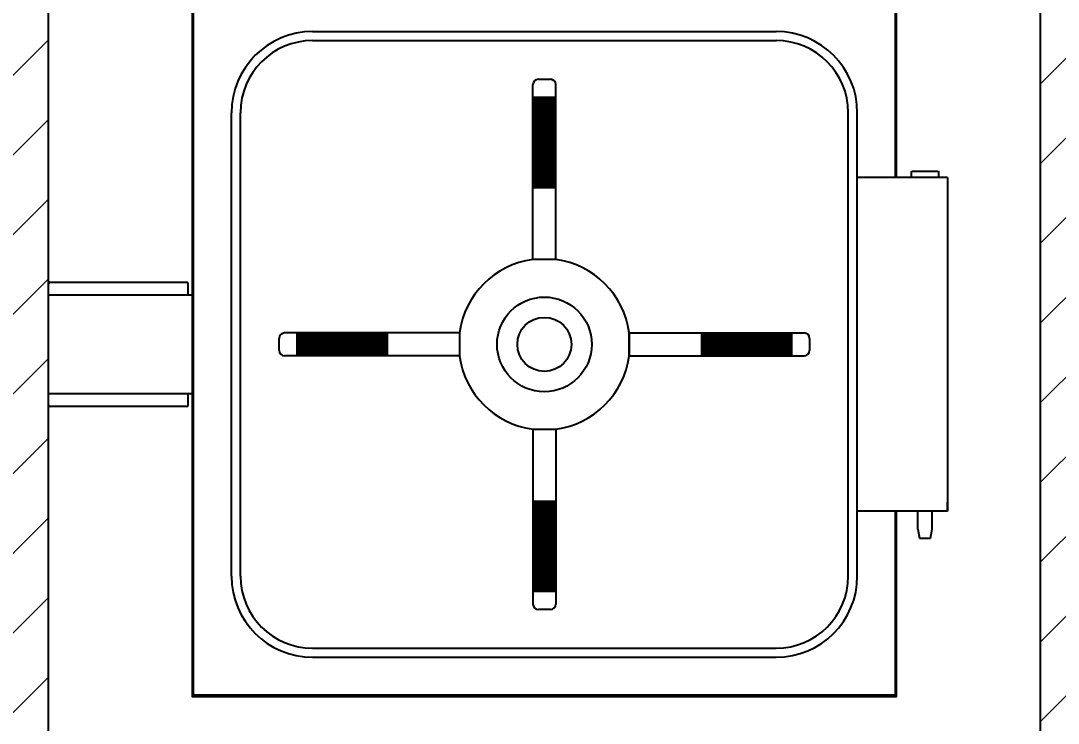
# Model space of a CAD drawing. Header units: millimetres. Extents: x -215875 to -182438, y -22804 to -2215.
# Drawn here: x -189880 to -188730, y -19561 to -18781 of the extents above; entities that cross this region are included whole.
import ezdxf

# ---------------------------------------------------------------- set-up
doc = ezdxf.new("R2010")
doc.units = ezdxf.units.MM
doc.header["$MEASUREMENT"] = 0
doc.layers.get('0').update_dxf_attribs({"lineweight": 25})
doc.layers.add('D', color=3, linetype='Continuous', lineweight=13)
doc.styles.add('STU25', font='isocp2.shx')
doc.dimstyles.new('STU25', dxfattribs={"dimscale": 35, "dimtxt": 2.5, "dimasz": 2, "dimexe": 0.6, "dimexo": 1, "dimgap": 1, "dimtad": 1, "dimdsep": 46, "dimtxsty": 'STU25', "dimcen": 2, "dimazin": 2, "dimtfac": 1, "dimtmove": 0, "dimatfit": 3, "dimfxl": 0, "dimtolj": 1, "dimtzin": 0, "dimarcsym": 0})

# ---------------------------------------------------------------- blocks, each defined once
blk = doc.blocks.new('*D4')
at = {"layer": 'D', "color": 0, "lineweight": -2}
for p, q in [((-189884.3, -18380.3), (-190852.4, -18380.3)), ((-190831.4, -18450.3), (-190831.4, -20150.3)), ((-190684.3, -20220.3), (-190852.4, -20220.3))]:
    blk.add_line(p, q, dxfattribs=at)
at = {"layer": 'D', "color": 0}
for points in [[(-190819.8, -18450.3), (-190843.1, -18450.3), (-190831.4, -18380.3)], [(-190843.1, -20150.3), (-190819.8, -20150.3), (-190831.4, -20220.3)]]:
    blk.add_solid(points, dxfattribs=at)
at = {"layer": 'Defpoints', "color": 0}
for p in [(-189849.3, -18380.3), (-190831.4, -20220.3), (-190649.3, -20220.3)]:
    blk.add_point(p, dxfattribs=at)
at = {"layer": 'D', "color": 0, "insert": (-190910.2, -19320.3), "char_height": 87.5, "attachment_point": 5, "rotation": 90, "style": 'STU25'}
blk.add_mtext('\\A1;1840', dxfattribs=at)

msp = doc.modelspace()

# ---------------------------------------------------------------- hatches: boundary and pattern name
at = {"layer": 'D', "ltscale": 10}
h = msp.add_hatch(dxfattribs=at)
h.set_pattern_fill('ANSI31', color=256, scale=500, style=0)
h.set_pattern_definition([(45, (28191.44, 99.58), (-44.194174, 44.194174), [])])
h.paths.add_polyline_path([(-189980.132, -18433.337), (-190649.348, -18433.337), (-190649.348, -17520.271), (-187949.348, -17520.271), (-187949.348, -18433.337), (-188618.564, -18433.337), (-188618.564, -20220.271), (-188749.348, -20220.271), (-188749.348, -18380.271), (-189849.348, -18380.271), (-189849.348, -20220.271), (-189980.132, -20220.271)])

# ---------------------------------------------------------------- linework, layer by layer
for p, q in [((-189849.348, -19590.271), (-189849.348, -18690.271)), ((-188749.348, -19590.271), (-188749.348, -18690.271)), ((-189556.348, -18793.271), (-189042.348, -18793.271)), ((-189556.348, -18803.271), (-189042.348, -18803.271)), ((-189312.048, -19046.165), (-189312.048, -18852.165)), ((-189306.048, -18846.165), (-189292.648, -18846.165)), ((-189286.648, -19046.165), (-189286.648, -18852.165)), ((-189312.048, -18889.979), (-189288.234, -18866.165)), ((-189312.048, -18887.979), (-189290.234, -18866.165)), ((-189312.048, -18885.979), (-189292.234, -18866.165)), ((-189312.048, -18883.979), (-189294.234, -18866.165)), ((-189312.048, -18866.165), (-189286.648, -18866.165)), ((-189312.048, -18875.979), (-189302.234, -18866.165)), ((-189312.048, -18873.979), (-189304.234, -18866.165)), ((-189312.048, -18871.979), (-189306.234, -18866.165)), ((-189312.048, -18881.979), (-189296.234, -18866.165)), ((-189312.048, -18879.979), (-189298.234, -18866.165)), ((-189312.048, -18877.979), (-189300.234, -18866.165)), ((-189312.048, -18867.979), (-189310.234, -18866.165)), ((-189312.048, -18869.979), (-189308.234, -18866.165)), ((-189312.048, -18891.979), (-189286.648, -18866.579)), ((-189312.048, -18867.742), (-189286.648, -18893.142)), ((-189311.625, -18866.165), (-189286.648, -18891.142)), ((-189309.625, -18866.165), (-189286.648, -18889.142)), ((-189307.625, -18866.165), (-189286.648, -18887.142)), ((-189305.625, -18866.165), (-189286.648, -18885.142)), ((-189303.625, -18866.165), (-189286.648, -18883.142)), ((-189301.625, -18866.165), (-189286.648, -18881.142)), ((-189299.625, -18866.165), (-189286.648, -18879.142)), ((-189297.625, -18866.165), (-189286.648, -18877.142)), ((-189295.625, -18866.165), (-189286.648, -18875.142)), ((-189293.625, -18866.165), (-189286.648, -18873.142)), ((-189291.625, -18866.165), (-189286.648, -18871.142)), ((-189289.625, -18866.165), (-189286.648, -18869.142)), ((-189287.625, -18866.165), (-189286.648, -18867.142)), ((-189312.048, -18893.979), (-189286.648, -18868.579)), ((-189312.048, -18869.742), (-189286.648, -18895.142)), ((-189312.048, -18895.979), (-189286.648, -18870.579)), ((-189312.048, -18871.742), (-189286.648, -18897.142)), ((-189312.048, -18897.979), (-189286.648, -18872.579)), ((-189312.048, -18873.742), (-189286.648, -18899.142)), ((-189312.048, -18899.979), (-189286.648, -18874.579)), ((-189312.048, -18875.742), (-189286.648, -18901.142)), ((-189312.048, -18901.979), (-189286.648, -18876.579)), ((-189312.048, -18877.742), (-189286.648, -18903.142)), ((-189312.048, -18903.979), (-189286.648, -18878.579)), ((-189646.348, -19397.271), (-189646.348, -18883.271)), ((-189636.348, -19397.271), (-189636.348, -18883.271)), ((-189312.048, -18879.742), (-189286.648, -18905.142)), ((-189312.048, -18905.979), (-189286.648, -18880.579)), ((-189312.048, -18881.742), (-189286.648, -18907.142)), ((-189312.048, -18907.979), (-189286.648, -18882.579)), ((-189312.048, -18883.742), (-189286.648, -18909.142)), ((-189312.048, -18909.979), (-189286.648, -18884.579)), ((-189312.048, -18885.742), (-189286.648, -18911.142)), ((-189312.048, -18911.979), (-189286.648, -18886.579)), ((-189312.048, -18887.742), (-189286.648, -18913.142)), ((-189312.048, -18913.979), (-189286.648, -18888.579)), ((-189312.048, -18889.742), (-189286.648, -18915.142)), ((-189312.048, -18915.979), (-189286.648, -18890.579)), ((-188962.348, -19397.271), (-188962.348, -18883.271)), ((-188952.348, -19397.271), (-188952.348, -18883.271)), ((-189312.048, -18891.742), (-189286.648, -18917.142)), ((-189312.048, -18917.979), (-189286.648, -18892.579)), ((-189312.048, -18893.742), (-189286.648, -18919.142)), ((-189312.048, -18919.979), (-189286.648, -18894.579)), ((-189312.048, -18895.742), (-189286.648, -18921.142)), ((-189312.048, -18921.979), (-189286.648, -18896.579)), ((-189312.048, -18897.742), (-189286.648, -18923.142)), ((-189312.048, -18923.979), (-189286.648, -18898.579)), ((-189312.048, -18899.742), (-189286.648, -18925.142)), ((-189312.048, -18925.979), (-189286.648, -18900.579)), ((-189312.048, -18901.742), (-189286.648, -18927.142)), ((-189312.048, -18927.979), (-189286.648, -18902.579)), ((-189312.048, -18903.742), (-189286.648, -18929.142)), ((-189312.048, -18929.979), (-189286.648, -18904.579)), ((-189312.048, -18905.742), (-189286.648, -18931.142)), ((-189312.048, -18931.979), (-189286.648, -18906.579)), ((-189312.048, -18907.742), (-189286.648, -18933.142)), ((-189312.048, -18933.979), (-189286.648, -18908.579)), ((-189312.048, -18909.742), (-189286.648, -18935.142)), ((-189312.048, -18935.979), (-189286.648, -18910.579)), ((-189312.048, -18911.742), (-189286.648, -18937.142)), ((-189312.048, -18937.979), (-189286.648, -18912.579)), ((-189312.048, -18913.742), (-189286.648, -18939.142)), ((-189312.048, -18939.979), (-189286.648, -18914.579)), ((-189312.048, -18915.742), (-189286.648, -18941.142)), ((-189312.048, -18941.979), (-189286.648, -18916.579)), ((-189312.048, -18917.742), (-189286.648, -18943.142)), ((-189312.048, -18943.979), (-189286.648, -18918.579)), ((-189312.048, -18919.742), (-189286.648, -18945.142)), ((-189312.048, -18945.979), (-189286.648, -18920.579)), ((-189312.048, -18921.742), (-189286.648, -18947.142)), ((-189312.048, -18947.979), (-189286.648, -18922.579)), ((-189312.048, -18923.742), (-189286.648, -18949.142)), ((-189312.048, -18949.979), (-189286.648, -18924.579)), ((-189312.048, -18925.742), (-189286.648, -18951.142)), ((-189312.048, -18951.979), (-189286.648, -18926.579)), ((-189312.048, -18927.742), (-189286.648, -18953.142)), ((-189312.048, -18953.979), (-189286.648, -18928.579)), ((-189312.048, -18929.742), (-189286.648, -18955.142)), ((-189312.048, -18955.979), (-189286.648, -18930.579)), ((-189312.048, -18931.742), (-189286.648, -18957.142)), ((-189312.048, -18957.979), (-189286.648, -18932.579)), ((-189312.048, -18933.742), (-189286.648, -18959.142)), ((-189312.048, -18959.979), (-189286.648, -18934.579)), ((-189312.048, -18935.742), (-189286.648, -18961.142)), ((-189312.048, -18961.979), (-189286.648, -18936.579)), ((-189312.048, -18937.742), (-189286.648, -18963.142)), ((-189312.048, -18963.979), (-189286.648, -18938.579)), ((-189312.048, -18939.742), (-189286.648, -18965.142)), ((-189312.048, -18965.979), (-189286.648, -18940.579)), ((-189312.048, -18941.742), (-189287.625, -18966.165)), ((-189312.048, -18943.742), (-189289.625, -18966.165)), ((-189312.048, -18945.742), (-189291.625, -18966.165)), ((-189312.048, -18947.742), (-189293.625, -18966.165)), ((-189310.234, -18966.165), (-189286.648, -18942.579)), ((-189308.234, -18966.165), (-189286.648, -18944.579)), ((-189306.234, -18966.165), (-189286.648, -18946.579)), ((-189312.048, -18949.742), (-189295.625, -18966.165)), ((-189312.048, -18951.742), (-189297.625, -18966.165)), ((-189312.048, -18953.742), (-189299.625, -18966.165)), ((-189312.048, -18955.742), (-189301.625, -18966.165)), ((-189312.048, -18957.742), (-189303.625, -18966.165)), ((-189312.048, -18959.742), (-189305.625, -18966.165)), ((-189304.234, -18966.165), (-189286.648, -18948.579)), ((-189302.234, -18966.165), (-189286.648, -18950.579)), ((-189300.234, -18966.165), (-189286.648, -18952.579)), ((-189298.234, -18966.165), (-189286.648, -18954.579)), ((-189296.234, -18966.165), (-189286.648, -18956.579)), ((-189294.234, -18966.165), (-189286.648, -18958.579)), ((-188852.348, -18955.271), (-188952.348, -18955.271)), ((-188852.348, -18955.271), (-188902.348, -18955.271)), ((-188852.348, -18955.271), (-188852.348, -19325.271)), ((-188852.348, -18955.271), (-188852.348, -18965.271)), ((-189312.048, -18961.742), (-189307.625, -18966.165)), ((-189312.048, -18963.742), (-189309.625, -18966.165)), ((-189312.048, -18966.165), (-189286.648, -18966.165)), ((-189292.234, -18966.165), (-189286.648, -18960.579)), ((-189290.234, -18966.165), (-189286.648, -18962.579)), ((-189288.234, -18966.165), (-189286.648, -18964.579)), ((-189286.348, -19046.165), (-189312.348, -19046.165)), ((-189847.348, -19071.271), (-189696.348, -19071.271)), ((-189393.454, -19127.571), (-189587.454, -19127.571)), ((-189573.454, -19150.549), (-189550.477, -19127.571)), ((-189573.454, -19148.549), (-189552.477, -19127.571)), ((-189573.454, -19146.549), (-189554.477, -19127.571)), ((-189573.454, -19152.549), (-189548.477, -19127.571)), ((-189573.454, -19138.549), (-189562.477, -19127.571)), ((-189573.454, -19136.549), (-189564.477, -19127.571)), ((-189573.454, -19140.549), (-189560.477, -19127.571)), ((-189573.454, -19152.971), (-189573.454, -19127.571)), ((-189573.454, -19144.549), (-189556.477, -19127.571)), ((-189573.454, -19142.549), (-189558.477, -19127.571)), ((-189573.454, -19134.549), (-189566.477, -19127.571)), ((-189573.454, -19128.549), (-189572.477, -19127.571)), ((-189573.454, -19130.549), (-189570.477, -19127.571)), ((-189573.454, -19132.549), (-189568.477, -19127.571)), ((-189549.641, -19152.971), (-189573.454, -19129.158)), ((-189551.641, -19152.971), (-189573.454, -19131.158)), ((-189547.641, -19152.971), (-189573.041, -19127.571)), ((-189571.877, -19152.971), (-189546.477, -19127.571)), ((-189545.641, -19152.971), (-189571.041, -19127.571)), ((-189569.877, -19152.971), (-189544.477, -19127.571)), ((-189543.641, -19152.971), (-189569.041, -19127.571)), ((-189567.877, -19152.971), (-189542.477, -19127.571)), ((-189541.641, -19152.971), (-189567.041, -19127.571)), ((-189565.877, -19152.971), (-189540.477, -19127.571)), ((-189539.641, -19152.971), (-189565.041, -19127.571)), ((-189563.877, -19152.971), (-189538.477, -19127.571)), ((-189537.641, -19152.971), (-189563.041, -19127.571)), ((-189561.877, -19152.971), (-189536.477, -19127.571)), ((-189535.641, -19152.971), (-189561.041, -19127.571)), ((-189559.877, -19152.971), (-189534.477, -19127.571)), ((-189533.641, -19152.971), (-189559.041, -19127.571)), ((-189557.877, -19152.971), (-189532.477, -19127.571)), ((-189531.641, -19152.971), (-189557.041, -19127.571)), ((-189555.877, -19152.971), (-189530.477, -19127.571)), ((-189529.641, -19152.971), (-189555.041, -19127.571)), ((-189553.877, -19152.971), (-189528.477, -19127.571)), ((-189527.641, -19152.971), (-189553.041, -19127.571)), ((-189551.877, -19152.971), (-189526.477, -19127.571)), ((-189525.641, -19152.971), (-189551.041, -19127.571)), ((-189549.877, -19152.971), (-189524.477, -19127.571)), ((-189523.641, -19152.971), (-189549.041, -19127.571)), ((-189547.877, -19152.971), (-189522.477, -19127.571)), ((-189521.641, -19152.971), (-189547.041, -19127.571)), ((-189545.877, -19152.971), (-189520.477, -19127.571)), ((-189519.641, -19152.971), (-189545.041, -19127.571)), ((-189543.877, -19152.971), (-189518.477, -19127.571)), ((-189517.641, -19152.971), (-189543.041, -19127.571)), ((-189541.877, -19152.971), (-189516.477, -19127.571)), ((-189515.641, -19152.971), (-189541.041, -19127.571)), ((-189539.877, -19152.971), (-189514.477, -19127.571)), ((-189513.641, -19152.971), (-189539.041, -19127.571)), ((-189537.877, -19152.971), (-189512.477, -19127.571)), ((-189511.641, -19152.971), (-189537.041, -19127.571)), ((-189535.877, -19152.971), (-189510.477, -19127.571)), ((-189509.641, -19152.971), (-189535.041, -19127.571)), ((-189533.877, -19152.971), (-189508.477, -19127.571)), ((-189507.641, -19152.971), (-189533.041, -19127.571)), ((-189531.877, -19152.971), (-189506.477, -19127.571)), ((-189505.641, -19152.971), (-189531.041, -19127.571)), ((-189529.877, -19152.971), (-189504.477, -19127.571)), ((-189503.641, -19152.971), (-189529.041, -19127.571)), ((-189527.877, -19152.971), (-189502.477, -19127.571)), ((-189501.641, -19152.971), (-189527.041, -19127.571)), ((-189525.877, -19152.971), (-189500.477, -19127.571)), ((-189499.641, -19152.971), (-189525.041, -19127.571)), ((-189523.877, -19152.971), (-189498.477, -19127.571)), ((-189497.641, -19152.971), (-189523.041, -19127.571)), ((-189521.877, -19152.971), (-189496.477, -19127.571)), ((-189495.641, -19152.971), (-189521.041, -19127.571)), ((-189519.877, -19152.971), (-189494.477, -19127.571)), ((-189493.641, -19152.971), (-189519.041, -19127.571)), ((-189517.877, -19152.971), (-189492.477, -19127.571)), ((-189491.641, -19152.971), (-189517.041, -19127.571)), ((-189515.877, -19152.971), (-189490.477, -19127.571)), ((-189489.641, -19152.971), (-189515.041, -19127.571)), ((-189513.877, -19152.971), (-189488.477, -19127.571)), ((-189487.641, -19152.971), (-189513.041, -19127.571)), ((-189511.877, -19152.971), (-189486.477, -19127.571)), ((-189485.641, -19152.971), (-189511.041, -19127.571)), ((-189509.877, -19152.971), (-189484.477, -19127.571)), ((-189483.641, -19152.971), (-189509.041, -19127.571)), ((-189507.877, -19152.971), (-189482.477, -19127.571)), ((-189481.641, -19152.971), (-189507.041, -19127.571)), ((-189505.877, -19152.971), (-189480.477, -19127.571)), ((-189479.641, -19152.971), (-189505.041, -19127.571)), ((-189503.877, -19152.971), (-189478.477, -19127.571)), ((-189477.641, -19152.971), (-189503.041, -19127.571)), ((-189501.877, -19152.971), (-189476.477, -19127.571)), ((-189475.641, -19152.971), (-189501.041, -19127.571)), ((-189499.877, -19152.971), (-189474.477, -19127.571)), ((-189473.641, -19152.971), (-189499.041, -19127.571)), ((-189497.877, -19152.971), (-189473.454, -19128.549)), ((-189473.454, -19151.158), (-189497.041, -19127.571)), ((-189495.877, -19152.971), (-189473.454, -19130.549)), ((-189473.454, -19149.158), (-189495.041, -19127.571)), ((-189493.877, -19152.971), (-189473.454, -19132.549)), ((-189473.454, -19147.158), (-189493.041, -19127.571)), ((-189473.454, -19145.158), (-189491.041, -19127.571)), ((-189473.454, -19143.158), (-189489.041, -19127.571)), ((-189473.454, -19141.158), (-189487.041, -19127.571)), ((-189473.454, -19139.158), (-189485.041, -19127.571)), ((-189473.454, -19137.158), (-189483.041, -19127.571)), ((-189473.454, -19135.158), (-189481.041, -19127.571)), ((-189473.454, -19133.158), (-189479.041, -19127.571)), ((-189473.454, -19131.158), (-189477.041, -19127.571)), ((-189473.454, -19129.158), (-189475.041, -19127.571)), ((-189473.454, -19152.971), (-189473.454, -19127.571)), ((-189393.454, -19127.271), (-189393.454, -19153.271)), ((-189205.242, -19153.271), (-189205.242, -19127.271)), ((-189205.242, -19127.571), (-189011.242, -19127.571)), ((-189205.242, -19127.571), (-189205.242, -19152.971)), ((-189110.819, -19127.571), (-189125.242, -19141.994)), ((-189108.819, -19127.571), (-189125.242, -19143.994)), ((-189106.819, -19127.571), (-189125.242, -19145.994)), ((-189104.819, -19127.571), (-189125.242, -19147.994)), ((-189102.819, -19127.571), (-189125.242, -19149.994)), ((-189100.819, -19127.571), (-189125.242, -19151.994)), ((-189125.242, -19127.571), (-189125.242, -19152.971)), ((-189120.819, -19127.571), (-189125.242, -19131.994)), ((-189118.819, -19127.571), (-189125.242, -19133.994)), ((-189116.819, -19127.571), (-189125.242, -19135.994)), ((-189114.819, -19127.571), (-189125.242, -19137.994)), ((-189112.819, -19127.571), (-189125.242, -19139.994)), ((-189122.819, -19127.571), (-189125.242, -19129.994)), ((-189125.242, -19129.385), (-189101.655, -19152.971)), ((-189125.242, -19131.385), (-189103.655, -19152.971)), ((-189125.055, -19127.571), (-189099.655, -19152.971)), ((-189098.819, -19127.571), (-189124.219, -19152.971)), ((-189123.055, -19127.571), (-189097.655, -19152.971)), ((-189096.819, -19127.571), (-189122.219, -19152.971)), ((-189121.055, -19127.571), (-189095.655, -19152.971)), ((-189094.819, -19127.571), (-189120.219, -19152.971)), ((-189119.055, -19127.571), (-189093.655, -19152.971)), ((-189092.819, -19127.571), (-189118.219, -19152.971)), ((-189117.055, -19127.571), (-189091.655, -19152.971)), ((-189090.819, -19127.571), (-189116.219, -19152.971)), ((-189115.055, -19127.571), (-189089.655, -19152.971)), ((-189088.819, -19127.571), (-189114.219, -19152.971)), ((-189113.055, -19127.571), (-189087.655, -19152.971)), ((-189086.819, -19127.571), (-189112.219, -19152.971)), ((-189111.055, -19127.571), (-189085.655, -19152.971)), ((-189084.819, -19127.571), (-189110.219, -19152.971)), ((-189109.055, -19127.571), (-189083.655, -19152.971)), ((-189082.819, -19127.571), (-189108.219, -19152.971)), ((-189107.055, -19127.571), (-189081.655, -19152.971)), ((-189080.819, -19127.571), (-189106.219, -19152.971)), ((-189105.055, -19127.571), (-189079.655, -19152.971)), ((-189078.819, -19127.571), (-189104.219, -19152.971)), ((-189103.055, -19127.571), (-189077.655, -19152.971)), ((-189076.819, -19127.571), (-189102.219, -19152.971)), ((-189101.055, -19127.571), (-189075.655, -19152.971)), ((-189074.819, -19127.571), (-189100.219, -19152.971)), ((-189099.055, -19127.571), (-189073.655, -19152.971)), ((-189072.819, -19127.571), (-189098.219, -19152.971)), ((-189097.055, -19127.571), (-189071.655, -19152.971)), ((-189070.819, -19127.571), (-189096.219, -19152.971)), ((-189095.055, -19127.571), (-189069.655, -19152.971)), ((-189068.819, -19127.571), (-189094.219, -19152.971)), ((-189093.055, -19127.571), (-189067.655, -19152.971)), ((-189066.819, -19127.571), (-189092.219, -19152.971)), ((-189091.055, -19127.571), (-189065.655, -19152.971)), ((-189064.819, -19127.571), (-189090.219, -19152.971)), ((-189089.055, -19127.571), (-189063.655, -19152.971)), ((-189062.819, -19127.571), (-189088.219, -19152.971)), ((-189087.055, -19127.571), (-189061.655, -19152.971)), ((-189060.819, -19127.571), (-189086.219, -19152.971)), ((-189085.055, -19127.571), (-189059.655, -19152.971)), ((-189058.819, -19127.571), (-189084.219, -19152.971)), ((-189083.055, -19127.571), (-189057.655, -19152.971)), ((-189056.819, -19127.571), (-189082.219, -19152.971)), ((-189081.055, -19127.571), (-189055.655, -19152.971)), ((-189054.819, -19127.571), (-189080.219, -19152.971)), ((-189079.055, -19127.571), (-189053.655, -19152.971)), ((-189052.819, -19127.571), (-189078.219, -19152.971)), ((-189077.055, -19127.571), (-189051.655, -19152.971)), ((-189050.819, -19127.571), (-189076.219, -19152.971)), ((-189075.055, -19127.571), (-189049.655, -19152.971)), ((-189048.819, -19127.571), (-189074.219, -19152.971)), ((-189073.055, -19127.571), (-189047.655, -19152.971)), ((-189046.819, -19127.571), (-189072.219, -19152.971)), ((-189071.055, -19127.571), (-189045.655, -19152.971)), ((-189044.819, -19127.571), (-189070.219, -19152.971)), ((-189069.055, -19127.571), (-189043.655, -19152.971)), ((-189042.819, -19127.571), (-189068.219, -19152.971)), ((-189067.055, -19127.571), (-189041.655, -19152.971)), ((-189040.819, -19127.571), (-189066.219, -19152.971)), ((-189065.055, -19127.571), (-189039.655, -19152.971)), ((-189038.819, -19127.571), (-189064.219, -19152.971)), ((-189063.055, -19127.571), (-189037.655, -19152.971)), ((-189036.819, -19127.571), (-189062.219, -19152.971)), ((-189061.055, -19127.571), (-189035.655, -19152.971)), ((-189034.819, -19127.571), (-189060.219, -19152.971)), ((-189059.055, -19127.571), (-189033.655, -19152.971)), ((-189032.819, -19127.571), (-189058.219, -19152.971)), ((-189057.055, -19127.571), (-189031.655, -19152.971)), ((-189030.819, -19127.571), (-189056.219, -19152.971)), ((-189055.055, -19127.571), (-189029.655, -19152.971)), ((-189028.819, -19127.571), (-189054.219, -19152.971)), ((-189053.055, -19127.571), (-189027.655, -19152.971)), ((-189026.819, -19127.571), (-189052.219, -19152.971)), ((-189051.055, -19127.571), (-189025.655, -19152.971)), ((-189025.242, -19127.994), (-189050.219, -19152.971)), ((-189049.055, -19127.571), (-189025.242, -19151.385)), ((-189025.242, -19129.994), (-189048.219, -19152.971)), ((-189047.055, -19127.571), (-189025.242, -19149.385)), ((-189025.242, -19131.994), (-189046.219, -19152.971)), ((-189045.055, -19127.571), (-189025.242, -19147.385)), ((-189043.055, -19127.571), (-189025.242, -19145.385)), ((-189041.055, -19127.571), (-189025.242, -19143.385)), ((-189039.055, -19127.571), (-189025.242, -19141.385)), ((-189037.055, -19127.571), (-189025.242, -19139.385)), ((-189035.055, -19127.571), (-189025.242, -19137.385)), ((-189033.055, -19127.571), (-189025.242, -19135.385)), ((-189031.055, -19127.571), (-189025.242, -19133.385)), ((-189029.055, -19127.571), (-189025.242, -19131.385)), ((-189027.055, -19127.571), (-189025.242, -19129.385)), ((-189025.242, -19127.571), (-189025.242, -19152.971)), ((-189593.454, -19146.971), (-189593.454, -19133.571)), ((-189553.641, -19152.971), (-189573.454, -19133.158)), ((-189555.641, -19152.971), (-189573.454, -19135.158)), ((-189557.641, -19152.971), (-189573.454, -19137.158)), ((-189559.641, -19152.971), (-189573.454, -19139.158)), ((-189561.641, -19152.971), (-189573.454, -19141.158)), ((-189563.641, -19152.971), (-189573.454, -19143.158)), ((-189491.877, -19152.971), (-189473.454, -19134.549)), ((-189489.877, -19152.971), (-189473.454, -19136.549)), ((-189487.877, -19152.971), (-189473.454, -19138.549)), ((-189485.877, -19152.971), (-189473.454, -19140.549)), ((-189483.877, -19152.971), (-189473.454, -19142.549)), ((-189125.242, -19133.385), (-189105.655, -19152.971)), ((-189125.242, -19135.385), (-189107.655, -19152.971)), ((-189125.242, -19137.385), (-189109.655, -19152.971)), ((-189125.242, -19139.385), (-189111.655, -19152.971)), ((-189125.242, -19141.385), (-189113.655, -19152.971)), ((-189125.242, -19143.385), (-189115.655, -19152.971)), ((-189025.242, -19133.994), (-189044.219, -19152.971)), ((-189025.242, -19135.994), (-189042.219, -19152.971)), ((-189025.242, -19137.994), (-189040.219, -19152.971)), ((-189025.242, -19139.994), (-189038.219, -19152.971)), ((-189025.242, -19141.994), (-189036.219, -19152.971)), ((-189025.242, -19143.994), (-189034.219, -19152.971)), ((-189005.242, -19133.571), (-189005.242, -19146.971)), ((-189393.454, -19152.971), (-189587.454, -19152.971)), ((-189565.641, -19152.971), (-189573.454, -19145.158)), ((-189567.641, -19152.971), (-189573.454, -19147.158)), ((-189569.641, -19152.971), (-189573.454, -19149.158)), ((-189571.641, -19152.971), (-189573.454, -19151.158)), ((-189481.877, -19152.971), (-189473.454, -19144.549)), ((-189479.877, -19152.971), (-189473.454, -19146.549)), ((-189477.877, -19152.971), (-189473.454, -19148.549)), ((-189475.877, -19152.971), (-189473.454, -19150.549)), ((-189205.242, -19152.971), (-189011.242, -19152.971)), ((-189125.242, -19145.385), (-189117.655, -19152.971)), ((-189125.242, -19147.385), (-189119.655, -19152.971)), ((-189125.242, -19149.385), (-189121.655, -19152.971)), ((-189125.242, -19151.385), (-189123.655, -19152.971)), ((-189025.242, -19145.994), (-189032.219, -19152.971)), ((-189025.242, -19147.994), (-189030.219, -19152.971)), ((-189025.242, -19149.994), (-189028.219, -19152.971)), ((-189025.242, -19151.994), (-189026.219, -19152.971)), ((-189696.348, -19209.271), (-189847.348, -19209.271)), ((-189312.348, -19234.378), (-189286.348, -19234.378)), ((-189312.048, -19234.378), (-189312.048, -19428.378)), ((-189286.648, -19234.378), (-189286.648, -19428.378)), ((-189296.462, -19314.378), (-189312.048, -19329.964)), ((-189294.462, -19314.378), (-189312.048, -19331.964)), ((-189292.462, -19314.378), (-189312.048, -19333.964)), ((-189290.462, -19314.378), (-189312.048, -19335.964)), ((-189288.462, -19314.378), (-189312.048, -19337.964)), ((-189286.648, -19314.378), (-189312.048, -19314.378)), ((-189302.462, -19314.378), (-189312.048, -19323.964)), ((-189300.462, -19314.378), (-189312.048, -19325.964)), ((-189298.462, -19314.378), (-189312.048, -19327.964)), ((-189308.462, -19314.378), (-189312.048, -19317.964)), ((-189306.462, -19314.378), (-189312.048, -19319.964)), ((-189304.462, -19314.378), (-189312.048, -19321.964)), ((-189310.462, -19314.378), (-189312.048, -19315.964)), ((-189286.648, -19314.564), (-189312.048, -19339.964)), ((-189286.648, -19340.801), (-189312.048, -19315.401)), ((-189286.648, -19316.564), (-189312.048, -19341.964)), ((-189286.648, -19338.801), (-189311.071, -19314.378)), ((-189286.648, -19336.801), (-189309.071, -19314.378)), ((-189286.648, -19334.801), (-189307.071, -19314.378)), ((-189286.648, -19332.801), (-189305.071, -19314.378)), ((-189286.648, -19330.801), (-189303.071, -19314.378)), ((-189286.648, -19328.801), (-189301.071, -19314.378)), ((-189286.648, -19326.801), (-189299.071, -19314.378)), ((-189286.648, -19324.801), (-189297.071, -19314.378)), ((-189286.648, -19322.801), (-189295.071, -19314.378)), ((-189286.648, -19320.801), (-189293.071, -19314.378)), ((-189286.648, -19318.801), (-189291.071, -19314.378)), ((-189286.648, -19316.801), (-189289.071, -19314.378)), ((-188852.348, -19325.271), (-188852.348, -19315.271)), ((-189286.648, -19342.801), (-189312.048, -19317.401)), ((-189286.648, -19318.564), (-189312.048, -19343.964)), ((-189286.648, -19344.801), (-189312.048, -19319.401)), ((-189286.648, -19320.564), (-189312.048, -19345.964)), ((-189286.648, -19346.801), (-189312.048, -19321.401)), ((-189286.648, -19322.564), (-189312.048, -19347.964)), ((-189286.648, -19348.801), (-189312.048, -19323.401)), ((-189286.648, -19324.564), (-189312.048, -19349.964)), ((-189286.648, -19350.801), (-189312.048, -19325.401)), ((-189286.648, -19326.564), (-189312.048, -19351.964)), ((-189286.648, -19352.801), (-189312.048, -19327.401)), ((-188852.348, -19325.271), (-188952.348, -19325.271)), ((-188852.348, -19325.271), (-188902.348, -19325.271)), ((-188885.348, -19345.271), (-188885.348, -19325.271)), ((-188869.348, -19345.271), (-188869.348, -19325.271)), ((-189286.648, -19328.564), (-189312.048, -19353.964)), ((-189286.648, -19354.801), (-189312.048, -19329.401)), ((-189286.648, -19330.564), (-189312.048, -19355.964)), ((-189286.648, -19356.801), (-189312.048, -19331.401)), ((-189286.648, -19332.564), (-189312.048, -19357.964)), ((-189286.648, -19358.801), (-189312.048, -19333.401)), ((-189286.648, -19334.564), (-189312.048, -19359.964)), ((-189286.648, -19360.801), (-189312.048, -19335.401)), ((-189286.648, -19336.564), (-189312.048, -19361.964)), ((-189286.648, -19362.801), (-189312.048, -19337.401)), ((-189286.648, -19338.564), (-189312.048, -19363.964)), ((-189286.648, -19364.801), (-189312.048, -19339.401)), ((-189286.648, -19340.564), (-189312.048, -19365.964)), ((-189286.648, -19366.801), (-189312.048, -19341.401)), ((-189286.648, -19342.564), (-189312.048, -19367.964)), ((-189286.648, -19368.801), (-189312.048, -19343.401)), ((-189286.648, -19344.564), (-189312.048, -19369.964)), ((-189286.648, -19370.801), (-189312.048, -19345.401)), ((-189286.648, -19346.564), (-189312.048, -19371.964)), ((-189286.648, -19372.801), (-189312.048, -19347.401)), ((-189286.648, -19348.564), (-189312.048, -19373.964)), ((-189286.648, -19374.801), (-189312.048, -19349.401)), ((-189286.648, -19350.564), (-189312.048, -19375.964)), ((-189286.648, -19376.801), (-189312.048, -19351.401)), ((-189286.648, -19352.564), (-189312.048, -19377.964)), ((-189286.648, -19378.801), (-189312.048, -19353.401)), ((-189286.648, -19354.564), (-189312.048, -19379.964)), ((-189286.648, -19380.801), (-189312.048, -19355.401)), ((-189286.648, -19356.564), (-189312.048, -19381.964)), ((-189286.648, -19382.801), (-189312.048, -19357.401)), ((-189286.648, -19358.564), (-189312.048, -19383.964)), ((-189286.648, -19384.801), (-189312.048, -19359.401)), ((-189286.648, -19360.564), (-189312.048, -19385.964)), ((-189286.648, -19386.801), (-189312.048, -19361.401)), ((-189286.648, -19362.564), (-189312.048, -19387.964)), ((-189286.648, -19388.801), (-189312.048, -19363.401)), ((-189286.648, -19364.564), (-189312.048, -19389.964)), ((-189286.648, -19390.801), (-189312.048, -19365.401)), ((-189286.648, -19366.564), (-189312.048, -19391.964)), ((-189286.648, -19392.801), (-189312.048, -19367.401)), ((-189286.648, -19368.564), (-189312.048, -19393.964)), ((-189286.648, -19394.801), (-189312.048, -19369.401)), ((-189286.648, -19370.564), (-189312.048, -19395.964)), ((-189286.648, -19396.801), (-189312.048, -19371.401)), ((-189286.648, -19372.564), (-189312.048, -19397.964)), ((-189286.648, -19398.801), (-189312.048, -19373.401)), ((-189286.648, -19374.564), (-189312.048, -19399.964)), ((-189286.648, -19400.801), (-189312.048, -19375.401)), ((-189286.648, -19376.564), (-189312.048, -19401.964)), ((-189286.648, -19402.801), (-189312.048, -19377.401)), ((-189286.648, -19378.564), (-189312.048, -19403.964)), ((-189286.648, -19404.801), (-189312.048, -19379.401)), ((-189286.648, -19380.564), (-189312.048, -19405.964)), ((-189286.648, -19406.801), (-189312.048, -19381.401)), ((-189286.648, -19382.564), (-189312.048, -19407.964)), ((-189286.648, -19408.801), (-189312.048, -19383.401)), ((-189286.648, -19384.564), (-189312.048, -19409.964)), ((-189286.648, -19410.801), (-189312.048, -19385.401)), ((-189286.648, -19386.564), (-189312.048, -19411.964)), ((-189286.648, -19412.801), (-189312.048, -19387.401)), ((-189286.648, -19388.564), (-189312.048, -19413.964)), ((-189287.071, -19414.378), (-189312.048, -19389.401)), ((-189289.071, -19414.378), (-189312.048, -19391.401)), ((-189291.071, -19414.378), (-189312.048, -19393.401)), ((-189293.071, -19414.378), (-189312.048, -19395.401)), ((-189286.648, -19390.564), (-189310.462, -19414.378)), ((-189286.648, -19392.564), (-189308.462, -19414.378)), ((-189286.648, -19394.564), (-189306.462, -19414.378)), ((-189286.648, -19396.564), (-189304.462, -19414.378)), ((-189295.071, -19414.378), (-189312.048, -19397.401)), ((-189297.071, -19414.378), (-189312.048, -19399.401)), ((-189299.071, -19414.378), (-189312.048, -19401.401)), ((-189301.071, -19414.378), (-189312.048, -19403.401)), ((-189303.071, -19414.378), (-189312.048, -19405.401)), ((-189305.071, -19414.378), (-189312.048, -19407.401)), ((-189286.648, -19398.564), (-189302.462, -19414.378)), ((-189286.648, -19400.564), (-189300.462, -19414.378)), ((-189286.648, -19402.564), (-189298.462, -19414.378)), ((-189286.648, -19404.564), (-189296.462, -19414.378)), ((-189286.648, -19406.564), (-189294.462, -19414.378)), ((-189286.648, -19408.564), (-189292.462, -19414.378)), ((-189307.071, -19414.378), (-189312.048, -19409.401)), ((-189309.071, -19414.378), (-189312.048, -19411.401)), ((-189311.071, -19414.378), (-189312.048, -19413.401)), ((-189286.648, -19414.378), (-189312.048, -19414.378)), ((-189286.648, -19410.564), (-189290.462, -19414.378)), ((-189286.648, -19412.564), (-189288.462, -19414.378)), ((-189292.648, -19434.378), (-189306.048, -19434.378)), ((-189556.348, -19477.271), (-189042.348, -19477.271)), ((-189556.348, -19487.271), (-189042.348, -19487.271))]:
    msp.add_line(p, q)
at = {"ltscale": 2}
for p, q in [((-188892.348, -18948.771), (-188891.848, -18948.271)), ((-188891.848, -18948.271), (-188862.848, -18948.271)), ((-188862.848, -18948.271), (-188862.348, -18948.771)), ((-188892.348, -18954.771), (-188892.348, -18948.771)), ((-188891.848, -18955.271), (-188892.348, -18954.771)), ((-188885.348, -18955.271), (-188891.848, -18955.271)), ((-188862.848, -18955.271), (-188869.348, -18955.271)), ((-188862.348, -18954.771), (-188862.848, -18955.271)), ((-188862.348, -18948.771), (-188862.348, -18954.771)), ((-188885.348, -19345.271), (-188883.348, -19355.271)), ((-188871.348, -19355.271), (-188869.348, -19345.271)), ((-188883.348, -19355.271), (-188871.348, -19355.271))]:
    msp.add_line(p, q, dxfattribs=at)
at = {"linetype": 'Continuous'}
for p, q in [((-189849.348, -19207.271), (-189849.348, -19073.271)), ((-189694.348, -19085.271), (-189694.348, -19073.271)), ((-189849.348, -19085.271), (-189689.848, -19085.271)), ((-189689.848, -19195.271), (-189849.348, -19195.271)), ((-189694.348, -19207.271), (-189694.348, -19195.271))]:
    msp.add_line(p, q, dxfattribs=at)
for points in [[(-188908.848, -18955.271), (-188908.848, -18749.771), (-189689.848, -18749.771), (-189689.848, -19530.771), (-188908.848, -19530.771), (-188908.848, -19325.271)], [(-188910.348, -19325.271), (-188910.348, -19529.271), (-189688.348, -19529.271), (-189688.348, -18751.271), (-188910.348, -18751.271), (-188910.348, -18955.271)]]:
    msp.add_lwpolyline(points)
for radius in [52.5, 30]:
    msp.add_circle((-189299.348, -19140.271), radius)
for centre, radius, start, end in [((-189556.348, -18883.271), 90, 90, 180), ((-189042.348, -18883.271), 90, 0, 90), ((-189556.348, -18883.271), 80, 90, 180), ((-189042.348, -18883.271), 80, 0, 90), ((-189306.048, -18852.165), 6, 90, 180), ((-189292.648, -18852.165), 6, 0, 90), ((-189299.348, -19140.271), 95, 97.865153, 172.134847), ((-189299.348, -19140.271), 95, 7.865153, 82.134847), ((-189847.348, -19073.271), 2, 90, 180), ((-189696.348, -19073.271), 2, 0, 90), ((-189587.454, -19133.571), 6, 90, 180), ((-189011.242, -19133.571), 6, 0, 90), ((-189587.454, -19146.971), 6, 180, 270), ((-189299.348, -19140.271), 95, 187.865153, 262.134847), ((-189299.348, -19140.271), 95, 277.865153, 352.134847), ((-189011.242, -19146.971), 6, 270, 0), ((-189847.348, -19207.271), 2, 180, 270), ((-189696.348, -19207.271), 2, 270, 0), ((-189556.348, -19397.271), 90, 180, 270), ((-189556.348, -19397.271), 80, 180, 270), ((-189042.348, -19397.271), 80, 270, 0), ((-189042.348, -19397.271), 90, 270, 0), ((-189306.048, -19428.378), 6, 180, 270), ((-189292.648, -19428.378), 6, 270, 0)]:
    msp.add_arc(centre, radius, start, end)

# ---------------------------------------------------------------- dimensions: what is measured, and where the dimension line sits
at = {"layer": 'D'}
dim = msp.add_linear_dim(base=(-190831.419, -20220.271), p1=(-189849.348, -18380.271), p2=(-190649.348, -20220.271), angle=90, dimstyle='STU25', dxfattribs=at)
dim.commit()
dim.dimension.update_dxf_attribs({"geometry": '*D4', "text_midpoint": (-190831.419, -19320.271), "dimtype": 160})

doc.saveas('drawing.dxf')
